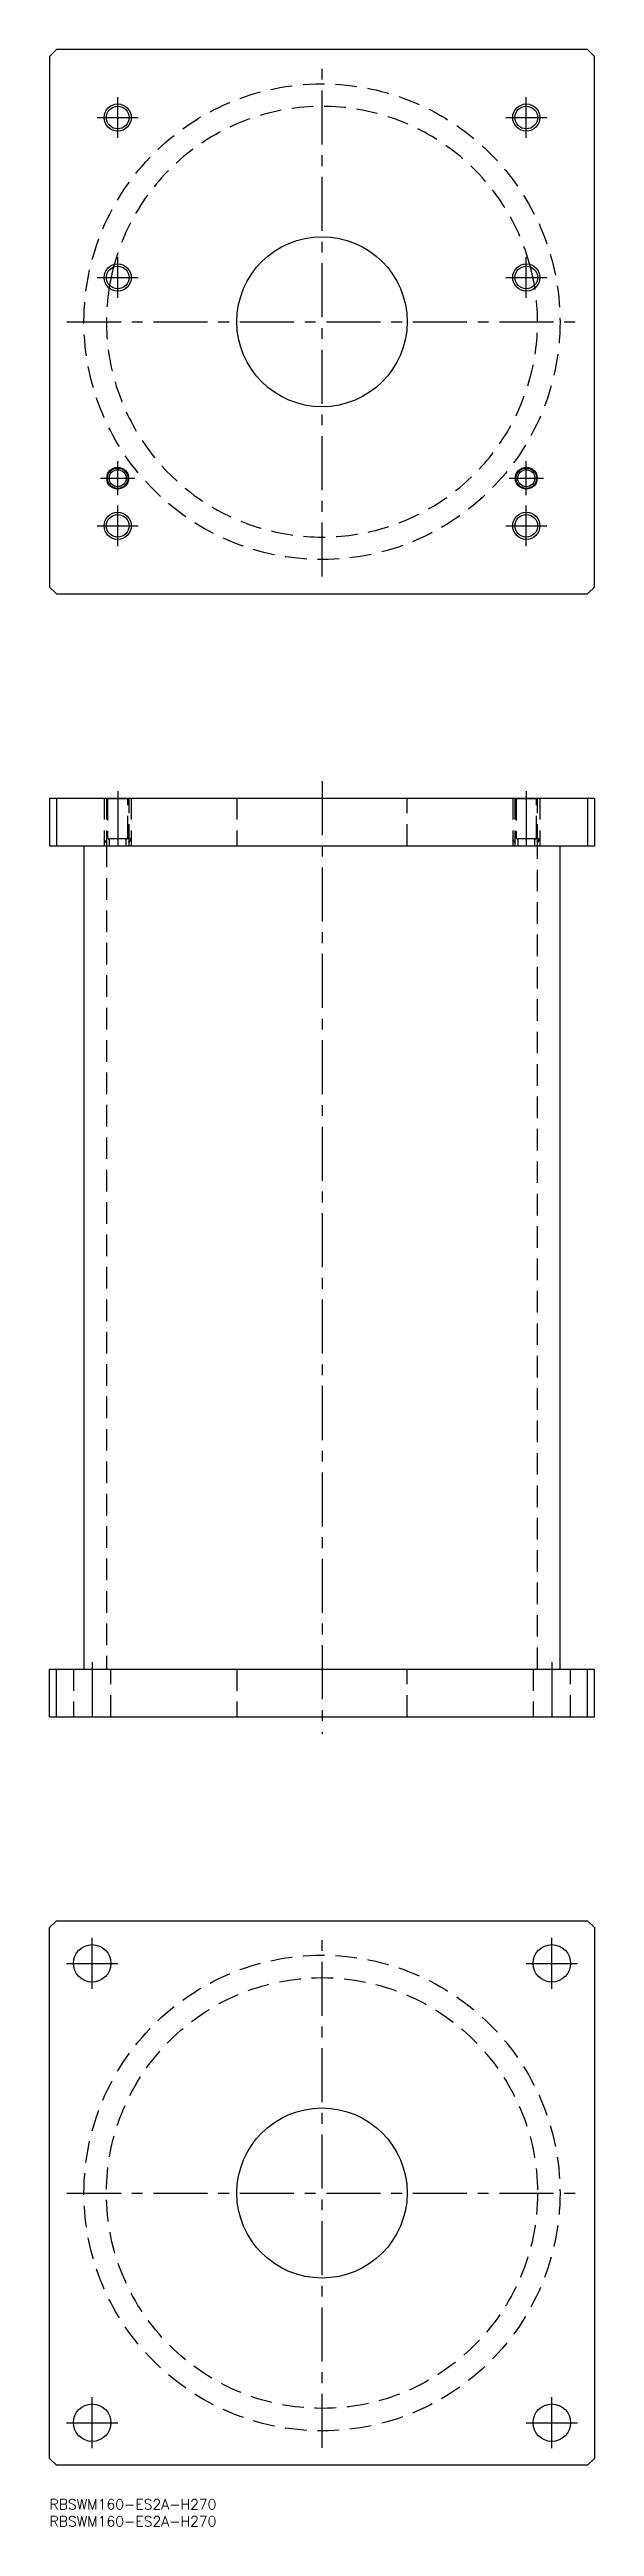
# Model space of a CAD drawing. Extents: x 0 to 160, y -8 to 720.
import ezdxf

# ---------------------------------------------------------------- set-up
doc = ezdxf.new("R2010")
doc.units = 0
doc.header["$LTSCALE"] = 0.5
doc.linetypes.add('CENTER', pattern=[50.8, 31.75, -6.35, 6.35, -6.35])
doc.linetypes.add('DASHED', pattern=[19.05, 12.7, -6.35])
for name, color, linetype in [('MSM_CENTER', 1, 'CENTER'), ('MSM_CONTINUOUS', 7, 'CONTINUOUS'), ('MSM_DASHED', 4, 'DASHED'), ('MSM_NARROW', 5, 'CONTINUOUS'), ('MSM_PART_NUMBER', 7, 'CONTINUOUS')]:
    doc.layers.add(name, color=color, linetype=linetype)
doc.styles.get("Standard").update_dxf_attribs({"font": 'txt.shx', "height": 3, "bigfont": 'bigfont.shx'})

# ---------------------------------------------------------------- blocks, each defined once
blk = doc.blocks.new('*U4')
at = {"layer": 'MSM_PART_NUMBER'}
blk.add_text('RBSWM160-ES2A-H270', height=3, dxfattribs=at).set_placement((0, -3))
blk = doc.blocks.new('*U5')
at = {"layer": 'MSM_PART_NUMBER'}
blk.add_text('RBSWM160-ES2A-H270', height=3, dxfattribs=at).set_placement((0, -8))

msp = doc.modelspace()

# ---------------------------------------------------------------- linework, layer by layer
at = {"layer": 'MSM_CENTER'}
for p, q in [((80, 565.1), (80, 714.9)), ((14, 700), (26, 700)), ((20, 694), (20, 706)), ((134, 700), (146, 700)), ((140, 694), (140, 706)), ((20, 647), (20, 659)), ((140, 647), (140, 659)), ((14, 653), (26, 653)), ((134, 653), (146, 653)), ((5.1, 640), (154.9, 640)), ((20, 589), (20, 599)), ((140, 589), (140, 599)), ((15, 594), (25, 594)), ((135, 594), (145, 594)), ((20, 574), (20, 586)), ((140, 574), (140, 586)), ((14, 580), (26, 580)), ((134, 580), (146, 580)), ((80, 505), (80, 225)), ((20, 502), (20, 484)), ((140, 502), (140, 484)), ((12.5, 246), (12.5, 228)), ((147.5, 246), (147.5, 228)), ((12.5, 150), (12.5, 165)), ((80, 15.1), (80, 164.9)), ((147.5, 150), (147.5, 165)), ((5, 157.5), (20, 157.5)), ((140, 157.5), (155, 157.5)), ((5.1, 90), (154.9, 90)), ((12.5, 15), (12.5, 30)), ((147.5, 15), (147.5, 30)), ((5, 22.5), (20, 22.5)), ((140, 22.5), (155, 22.5))]:
    msp.add_line(p, q, dxfattribs=at)
at = {"layer": 'MSM_CONTINUOUS'}
for p, q in [((2, 720), (0, 718)), ((0, 718), (0, 562)), ((158, 720), (2, 720)), ((160, 718), (158, 720)), ((160, 562), (160, 718)), ((0, 562), (2, 560)), ((158, 560), (160, 562)), ((2, 560), (158, 560)), ((0, 500), (160, 500)), ((0, 500), (0, 486)), ((2, 500), (2, 486)), ((158, 500), (158, 486)), ((160, 500), (160, 486)), ((0, 486), (160, 486)), ((10.1, 486), (10.1, 244)), ((149.9, 244), (149.9, 486)), ((0, 244), (160, 244)), ((0, 230), (0, 244)), ((2, 230), (2, 244)), ((158, 230), (158, 244)), ((160, 230), (160, 244)), ((0, 230), (160, 230)), ((0, 168), (2, 170)), ((0, 12), (0, 168)), ((2, 170), (158, 170)), ((158, 170), (160, 168)), ((160, 168), (160, 12)), ((2, 10), (0, 12)), ((158, 10), (2, 10)), ((160, 12), (158, 10))]:
    msp.add_line(p, q, dxfattribs=at)
for centre, radius in [((20, 700), 3.3235), ((140, 700), 3.3235), ((80, 640), 25), ((20, 653), 3.3235), ((140, 653), 3.3235), ((20, 594), 3.2), ((20, 594), 3), ((140, 594), 3.2), ((140, 594), 3), ((20, 594), 2.5), ((140, 594), 2.5), ((20, 580), 3.3235), ((140, 580), 3.3235), ((12.5, 157.5), 5.5), ((147.5, 157.5), 5.5), ((80, 90), 25), ((12.5, 22.5), 5.5), ((147.5, 22.5), 5.5)]:
    msp.add_circle(centre, radius, dxfattribs=at)
for start, end in [(165.2734543, 170.2763003), (9.7236997, 14.7265457)]:
    msp.add_arc((80, 640), 63.3, start, end, dxfattribs=at)
at = {"layer": 'MSM_DASHED'}
for p, q in [((16, 500), (16, 486)), ((16.6765, 500), (16.6765, 486)), ((16.8, 500), (17, 499.8)), ((17, 499.8), (17, 488.4)), ((23, 499.8), (17, 499.8)), ((23, 499.8), (23.2, 500)), ((23, 488.4), (23, 499.8)), ((23.3235, 486), (23.3235, 500)), ((24, 500), (24, 486)), ((55, 500), (55, 486)), ((105, 486), (105, 500)), ((136, 500), (136, 486)), ((136.6765, 500), (136.6765, 486)), ((136.8, 500), (137, 499.8)), ((137, 499.8), (137, 488.4)), ((143, 499.8), (137, 499.8)), ((143, 499.8), (143.2, 500)), ((143, 488.4), (143, 499.8)), ((143.3235, 486), (143.3235, 500)), ((144, 500), (144, 486)), ((24, 488), (16, 488)), ((16.6765, 486.8283), (16, 488)), ((17.5, 488), (17.5, 486)), ((22.5, 486), (22.5, 488)), ((23.3235, 486.8283), (24, 488)), ((144, 488), (136, 488)), ((136.6765, 486.8283), (136, 488)), ((137.5, 488), (137.5, 486)), ((142.5, 486), (142.5, 488)), ((143.3235, 486.8283), (144, 488)), ((16.7, 486), (16.7, 244)), ((143.3, 244), (143.3, 486)), ((7, 244), (7, 230)), ((18, 230), (18, 244)), ((55, 244), (55, 230)), ((105, 230), (105, 244)), ((142, 244), (142, 230)), ((153, 230), (153, 244))]:
    msp.add_line(p, q, dxfattribs=at)
for centre, radius in [((80, 640), 69.9), ((80, 90), 69.9), ((80, 90), 63.3)]:
    msp.add_circle(centre, radius, dxfattribs=at)
for centre, radius, start, end in [((80, 640), 63.3, 14.7265457, 165.2734543), ((80, 640), 63.3, 170.2763003, 9.7236997), ((17.4, 488.4), 0.4, 180, 270), ((22.6, 488.4), 0.4, 270, 360), ((137.4, 488.4), 0.4, 180, 270), ((142.6, 488.4), 0.4, 270, 360)]:
    msp.add_arc(centre, radius, start, end, dxfattribs=at)
at = {"layer": 'MSM_NARROW'}
for centre in [(20, 700), (140, 700), (20, 653), (140, 653), (20, 580), (140, 580)]:
    msp.add_circle(centre, 4, dxfattribs=at)

# ---------------------------------------------------------------- block references
at = {"layer": 'MSM_CONTINUOUS'}
for name in ['*U4', '*U5']:
    msp.add_blockref(name, (0, 0), dxfattribs=at)

doc.saveas('drawing.dxf')
